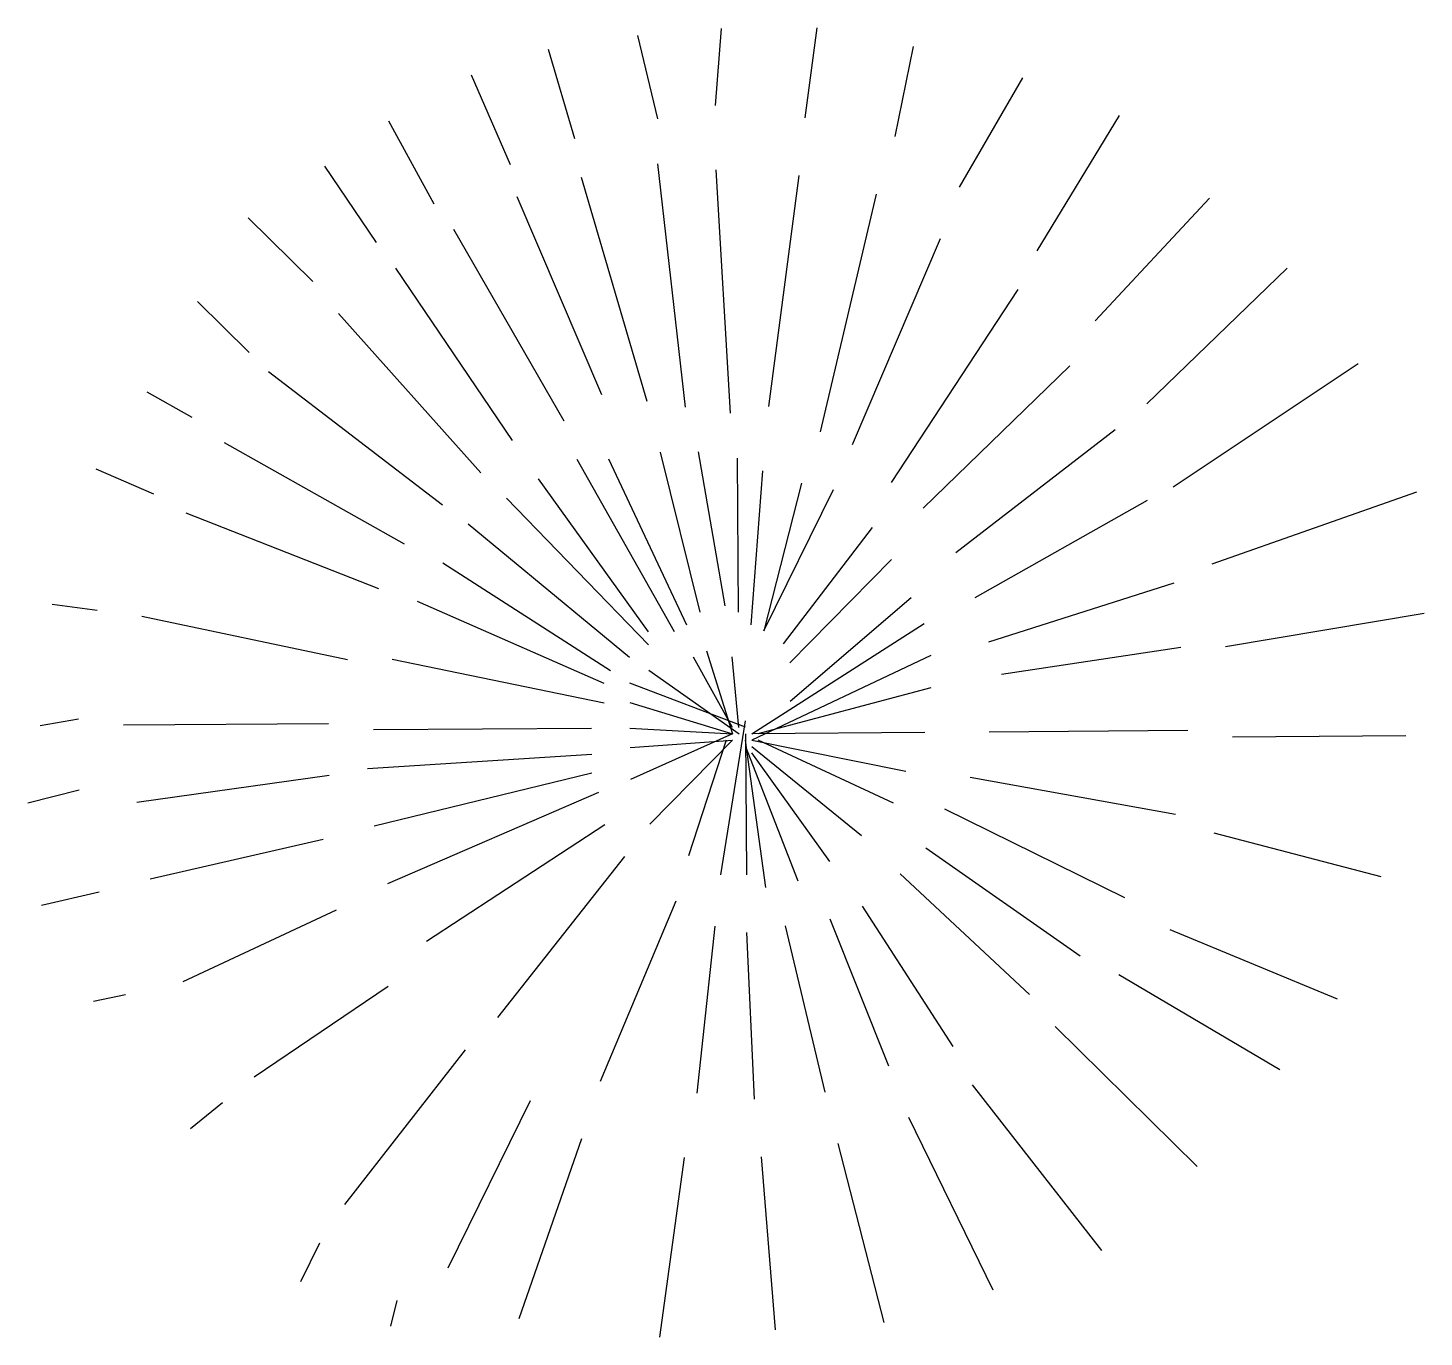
# Model space of a CAD drawing. Extents: x 29.8 to 51.6, y 61.2 to 81.7.
import ezdxf

# ---------------------------------------------------------------- set-up
doc = ezdxf.new("R2010")
doc.units = 0
doc.layers.add('49', color=1, linetype='CONTINUOUS')

msp = doc.modelspace()

# ---------------------------------------------------------------- linework, layer by layer
at = {"layer": '49', "color": 0}
for p, q in [((40.611, 81.696), (40.519, 80.493)), ((41.924, 80.302), (42.115, 81.707)), ((39.619, 80.286), (39.308, 81.587)), ((37.906, 81.376), (38.317, 79.976)), ((43.33, 80.011), (43.621, 81.417)), ((37.318, 79.568), (36.706, 80.967)), ((44.338, 79.216), (45.329, 80.928)), ((35.408, 80.256), (36.119, 78.957)), ((46.837, 80.337), (45.549, 78.222)), ((35.221, 78.35), (34.41, 79.547)), ((40.052, 75.777), (39.623, 79.584)), ((40.527, 79.49), (40.754, 75.682)), ((38.422, 79.375), (39.449, 75.873)), ((41.355, 75.786), (41.831, 79.399)), ((38.747, 75.968), (37.421, 79.067)), ((43.036, 79.107), (42.16, 75.391)), ((46.459, 77.126), (48.25, 79.044)), ((33.213, 78.736), (34.222, 77.741)), ((36.422, 78.559), (38.148, 75.563)), ((42.663, 75.194), (44.043, 78.412)), ((37.348, 75.257), (35.524, 77.951)), ((49.461, 77.949), (47.27, 75.828)), ((45.252, 77.619), (43.268, 74.597)), ((33.228, 76.631), (32.42, 77.427)), ((34.627, 77.242), (36.85, 74.752)), ((50.574, 76.453), (47.68, 74.528)), ((36.252, 74.246), (33.531, 76.332)), ((43.772, 74.199), (46.063, 76.421)), ((31.628, 76.018), (32.332, 75.622)), ((46.772, 75.424), (44.279, 73.501)), ((32.837, 75.225), (35.655, 73.64)), ((38.353, 74.963), (39.876, 72.267)), ((40.076, 72.368), (38.854, 74.966)), ((39.656, 75.072), (40.275, 72.57)), ((40.675, 72.673), (40.257, 75.077)), ((40.859, 74.981), (40.876, 72.574)), ((31.739, 74.415), (30.834, 74.809)), ((41.078, 72.375), (41.262, 74.783)), ((39.475, 72.264), (37.753, 74.658)), ((41.865, 74.587), (41.28, 72.277)), ((41.28, 72.277), (42.367, 74.49)), ((37.254, 74.353), (39.476, 72.063)), ((44.584, 72.801), (47.281, 74.324)), ((48.29, 73.329), (51.491, 74.455)), ((35.259, 72.936), (32.243, 74.117)), ((39.177, 71.861), (36.656, 73.948)), ((42.973, 73.893), (41.582, 72.078)), ((41.684, 71.778), (43.277, 73.394)), ((36.259, 73.344), (38.878, 71.658)), ((47.691, 73.024), (44.79, 72.101)), ((38.779, 71.457), (35.862, 72.739)), ((43.582, 72.794), (41.688, 71.177)), ((30.147, 72.699), (30.85, 72.604)), ((31.552, 72.508), (34.766, 71.829)), ((51.605, 72.55), (48.5, 72.027)), ((41.09, 70.671), (43.785, 72.395)), ((40.789, 70.769), (40.18, 71.868)), ((40.379, 71.969), (40.79, 70.669)), ((40.889, 70.77), (40.781, 71.872)), ((43.889, 71.894), (41.091, 70.571)), ((44.994, 71.601), (47.798, 72.022)), ((35.467, 71.834), (38.781, 71.156)), ((39.479, 71.662), (40.89, 70.67)), ((40.989, 70.771), (39.18, 71.46)), ((41.191, 70.672), (43.893, 71.393)), ((39.182, 71.159), (40.79, 70.669)), ((30.561, 70.897), (29.96, 70.793)), ((34.472, 70.825), (31.264, 70.802)), ((38.583, 70.753), (35.175, 70.729)), ((39.185, 70.758), (40.79, 70.669)), ((40.605, 68.462), (40.989, 70.871)), ((39.187, 70.457), (40.79, 70.569)), ((40.79, 70.669), (39.191, 69.956)), ((39.496, 69.256), (40.79, 70.569)), ((40.69, 70.568), (40.101, 68.759)), ((40.99, 70.67), (41.006, 68.465)), ((41.308, 68.266), (40.991, 70.57)), ((43.797, 70.69), (41.09, 70.671)), ((41.091, 70.571), (43.501, 70.087)), ((43.304, 69.584), (41.191, 70.571)), ((47.908, 70.719), (44.8, 70.697)), ((48.61, 70.624), (51.317, 70.643)), ((35.079, 70.127), (38.586, 70.352)), ((40.992, 70.47), (41.809, 68.37)), ((41.092, 70.47), (42.806, 69.079)), ((42.308, 68.674), (41.093, 70.37)), ((31.473, 69.6), (34.478, 70.023)), ((38.588, 70.052), (35.185, 69.225)), ((44.504, 69.993), (47.717, 69.415)), ((29.768, 69.588), (30.569, 69.794)), ((38.691, 69.752), (35.392, 68.325)), ((46.924, 68.106), (44.107, 69.489)), ((36, 67.427), (38.794, 69.251)), ((34.385, 69.019), (31.682, 68.398)), ((50.932, 68.435), (48.32, 69.118)), ((43.81, 68.886), (46.228, 67.198)), ((39.099, 68.752), (37.111, 66.231)), ((45.431, 66.591), (43.412, 68.482)), ((30.881, 68.192), (29.98, 67.985)), ((32.195, 66.798), (34.593, 67.918)), ((38.723, 65.24), (39.906, 68.056)), ((42.814, 67.976), (44.233, 65.78)), ((43.233, 65.473), (42.314, 67.772)), ((40.51, 67.659), (40.228, 65.05)), ((41.131, 64.956), (41.012, 67.562)), ((41.613, 67.667), (42.233, 65.064)), ((47.629, 67.609), (50.244, 66.525)), ((49.349, 65.416), (46.832, 66.902)), ((35.403, 66.72), (33.308, 65.302)), ((30.793, 66.487), (31.294, 66.591)), ((48.057, 63.903), (45.835, 66.093)), ((34.726, 63.307), (36.614, 65.726)), ((44.538, 65.181), (46.562, 62.589)), ((32.81, 64.897), (32.311, 64.493)), ((37.622, 64.931), (36.337, 62.316)), ((43.539, 64.673), (44.862, 61.975)), ((38.428, 64.336), (37.446, 61.521)), ((43.161, 61.462), (42.439, 64.264)), ((39.653, 61.236), (40.035, 64.046)), ((41.238, 64.055), (41.457, 61.349)), ((34.329, 62.702), (34.033, 62.099)), ((35.539, 61.809), (35.441, 61.407))]:
    msp.add_line(p, q, dxfattribs=at)

doc.saveas('drawing.dxf')
